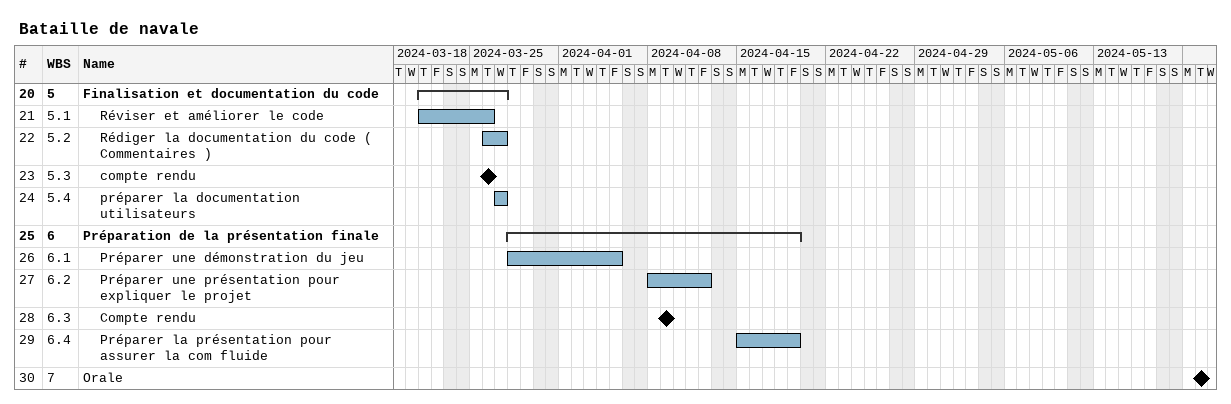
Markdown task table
Bataille de navale

| ID | WBS | Task | Start | Finish |
|---|---|---|---|---|
| 20 | 5 | **Finalisation et documentation du code** | 2024-03-21 | 2024-03-27 |
| 21 | 5.1 | Réviser et améliorer le code | 2024-03-21 | 2024-03-26 |
| 22 | 5.2 | Rédiger la documentation du code ( Commentaires ) | 2024-03-26 | 2024-03-27 |
| 23 | 5.3 | compte rendu (milestone) | 2024-03-26 | 2024-03-26 |
| 24 | 5.4 | préparer la documentation utilisateurs | 2024-03-27 | 2024-03-27 |
| 25 | 6 | **Préparation de la présentation finale** | 2024-03-28 | 2024-04-19 |
| 26 | 6.1 | Préparer une démonstration du jeu | 2024-03-28 | 2024-04-05 |
| 27 | 6.2 | Préparer une présentation pour expliquer le projet | 2024-04-08 | 2024-04-12 |
| 28 | 6.3 | Compte rendu (milestone) | 2024-04-09 | 2024-04-09 |
| 29 | 6.4 | Préparer la présentation pour assurer la com fluide | 2024-04-15 | 2024-04-19 |
| 30 | 7 | Orale (milestone) | 2024-05-21 | 2024-05-21 |
